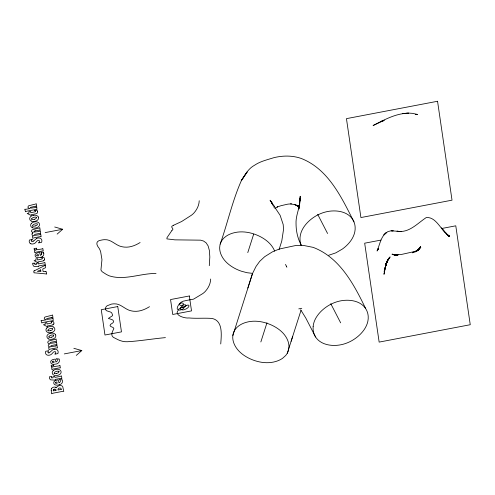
<?xml version="1.0" encoding="UTF-8"?>
<svg xmlns="http://www.w3.org/2000/svg" width="495" height="495" viewBox="0 0 495 495"><rect width="100%" height="100%" fill="white"/><g stroke="black" fill="none" stroke-linecap="round" stroke-linejoin="round"><path stroke-width="0.74" d="M199.219 200.729C199.108 205.326 196.917 209.694 193.873 213.067A17.504 11.849 -12.9 0 1 191.188 215.387L181.665 221.506L173.671 225.213M210.678 279.019C210.567 283.616 208.376 287.985 205.332 291.351A17.504 11.849 -12.9 0 1 202.641 293.677L193.576 299.141L186.584 300.428A11.02 7.462 -12.9 0 0 184.895 300.842C176.548 301.548 173.627 316.967 183.187 304.765C184.406 302.278 180.223 302.624 179.4 304.085C179.796 306.43 183.032 305.093 184.592 304.784C186.955 304.481 185.916 306.974 184.14 306.789C181.294 306.696 180.947 308.094 183.985 307.327C189.975 301.975 191.027 307.438 184.635 309.536A3.527 2.388 -12.9 0 1 182.494 309.907L181.015 309.468A2.005 1.355 -12.9 0 1 180.638 308.96L180.595 308.564A2.438 1.652 -12.9 0 1 180.817 307.921C187.296 305.533 182.395 310.916 178.441 310.012C173.231 315.21 184.988 318.588 188.904 317.951C196.595 318.675 204.342 317.846 212.033 318.452C223.307 320.711 221.333 335.468 220.739 343.969M209.286 265.679L209.824 256.985L209.385 250.489L208.098 245.879L206.112 242.835L203.556 241.034L200.574 240.162L174.865 239.852L166.889 238.887L166.982 237.724L171.808 230.645M273.945 207.318L274.106 205.846M298.93 208.859L300.23 196.255L298.949 208.896M365.706 308.651C353.919 284.39 339.879 257.548 313.156 247.37L304.079 245.551L295.496 245.563L279.161 249.053L272.392 251.875L264.714 256.67L259.72 261.329L256.002 266.489L252.493 273.58L232.836 335.523M279.093 249.523L281.773 241.046L283.548 229.402L283.19 224.532L280.127 215.319L270.072 200.24L272.931 204.676L271.328 202.35L272.145 203.94M253.669 234.166L247.778 252.629M266.96 322.802L260.846 341.952M287.267 353.306L288.3 350.955L288.956 347.144A30.164 20.598 17.8 0 0 287.725 340.424C285.256 334.125 279.867 329.466 274.032 326.323A30.987 21.161 17.8 0 0 267.083 323.322C260.308 321.045 252.827 320.364 245.904 322.418A30.504 20.833 17.8 0 0 239.023 325.679C235.373 328.154 232.799 332.287 232.743 336.755A30.164 20.598 17.8 0 0 233.974 343.474C236.443 349.779 241.826 354.439 247.667 357.582A30.987 21.161 17.8 0 0 254.616 360.583C261.391 362.86 268.872 363.54 275.795 361.486A30.504 20.833 17.8 0 0 282.676 358.225L285.757 355.447L287.267 353.306L300.991 310.408M220.188 244.072C227.638 222.979 232.372 200.803 241.48 180.366L247.123 172.006L241.251 180.718C245.019 174.97 248.218 168.597 254.566 165.237C260.413 161.271 267.331 159.767 273.964 157.651C282.843 155.51 292.304 155.393 301.01 158.375C328.327 168.919 341.556 197.412 353.956 221.878M252.493 273.58L247.84 288.047M291.116 341.284L292.712 336.353M418.931 249.468L420.583 246.51L418.071 250.408L420.601 246.974L417.935 250L420.812 247.382L415.379 251.875L418.597 249.61L412.434 252.753M378.322 248.861L377.066 251.002C379.77 244.709 380.723 236.944 386.416 232.464L383.835 234.921L387.82 231.617L391.18 230.794L393.086 230.837L391.18 230.794M31.748 218.74L32.039 218.338A2.636 1.782 -12.9 0 1 32.887 217.695L34.099 217.268A3.088 2.091 -12.9 0 1 36.475 217.293M48.999 336.606L49.283 336.204A2.636 1.782 -12.9 0 1 50.137 335.567L51.344 335.134A3.088 2.091 -12.9 0 1 53.72 335.158M377.351 250.334L378.39 248.669M56.04 390.017L56.114 390.357L53.324 390.889L53.281 390.536A2.159 1.46 -12.9 0 1 53.46 389.843L53.503 389.782M51.647 388.495L52.154 387.894A2.494 1.689 -12.9 0 1 53.293 387.269L53.992 387.109A2.617 1.77 -12.9 0 1 55.52 387.22M32.026 239.846L32.311 239.469L29.44 240.013L29.285 240.681A7.14 4.832 -12.9 0 0 29.261 241.752L29.403 242.303A4.418 2.995 -12.9 0 0 30.374 243.534L30.826 243.75M171.883 230.552C174.803 228.869 170.466 227.415 171.969 226.172A12.771 8.644 -12.9 0 1 173.683 225.225M33.784 240.892L36.389 238.596M378.353 248.744L377.431 249.641L378.458 248.762M57.142 234.104L62.661 229.265L54.716 226.995M76.273 355.41L81.799 350.571L73.848 348.301M274.849 208.494L277.664 206.768L277.188 206.984L281.172 205.648L287.979 204.119L291.295 203.878L290.707 203.897L295.435 204.812L298.38 206.229L294.426 204.317L299.036 206.922M140.11 242.538C135.457 245.44 130.03 247.636 124.455 247.104A17.746 12.01 -12.9 0 1 119.134 245.842C114.333 243.831 110.354 239.295 104.748 239.685A11.564 7.827 -12.9 0 0 101.908 239.995C95.275 240.613 95.993 244.617 99.198 248.397A44.63 30.207 -12.9 0 1 100.64 251.683L101.958 259.634L100.931 269.998L102.088 271.675L106.221 274.341A61.058 41.326 -12.9 0 0 109.315 275.857C124.418 280.739 140.636 273.271 156.036 273.469M149.496 306.69C144.843 309.598 139.423 311.788 133.842 311.262A17.746 12.01 -12.9 0 1 128.521 309.994C123.719 307.989 119.741 303.454 114.141 303.837A11.564 7.827 -12.9 0 0 111.295 304.147L107.149 305.774A4.907 3.323 -12.9 0 0 106.029 306.919L105.608 307.772A6.528 4.418 -12.9 0 0 105.423 309.072L106.276 310.637L110.75 312.128A9.139 6.188 -12.9 0 1 111.74 312.92L112.662 315.191A2.054 1.392 -12.9 0 1 112.26 315.866L108.374 318.44L111.412 319.405A4.882 3.304 -12.9 0 1 112.186 319.708A4.993 3.378 -12.9 0 1 113.077 320.345C114.84 322.208 111.907 323.495 110.602 324.318C108.349 327.071 113.435 326.552 113.862 328.426C112.217 332.411 109.469 336.396 115.632 338.481C119.196 340.523 123.199 341.977 127.37 341.736C140.11 340.999 152.72 338.772 165.423 337.627M34.359 231.146L34.297 231.177A0.804 0.544 -12.9 0 0 33.926 231.549L33.901 231.815A2.147 1.454 -12.9 0 0 33.994 232.093L38.233 231.611A4.95 3.354 -12.9 0 0 39.161 231.369A3.539 2.395 -12.9 0 0 39.798 231.14L40.274 230.924L40.646 233.485L40.151 233.454A6.02 4.078 -12.9 0 0 38.35 233.634L34.953 234.333L34.372 235.038A2.073 1.405 -12.9 0 0 34.52 235.403L38.709 234.859A5.593 3.787 -12.9 0 0 39.489 234.655A4.474 3.032 -12.9 0 0 40.336 234.358L40.751 234.172L41.122 236.734L40.677 236.703A5.037 3.409 -12.9 0 0 39.383 236.777L34.508 237.736A6.466 4.375 -12.9 0 0 33.351 238.089L32.72 238.336L32.392 236.103L33.827 235.824L32.082 234.908A3.849 2.605 -12.9 0 1 31.989 234.568A2.828 1.912 -12.9 0 1 32.212 233.553M49.463 343.963L47.897 342.936A3.514 2.376 -12.9 0 1 47.786 342.546A2.914 1.974 -12.9 0 1 47.78 342.243L48.108 341.426A2.054 1.392 -12.9 0 1 48.516 341.03L54.704 339.471A4.016 2.716 -12.9 0 0 55.613 339.174L56.077 338.939L56.455 341.494L56.003 341.47A4.319 2.921 -12.9 0 0 55.211 341.47A4.901 3.317 -12.9 0 0 54.846 341.525L51.839 342.088A4.777 3.23 -12.9 0 0 50.632 342.385L50.577 342.441A0.804 0.544 -12.9 0 0 50.212 342.812L50.181 343.078A2.147 1.454 -12.9 0 0 50.273 343.357L54.512 342.868A4.95 3.354 -12.9 0 0 55.446 342.633A3.539 2.395 -12.9 0 0 56.084 342.404L56.554 342.187L56.931 344.749L56.436 344.718A6.02 4.078 -12.9 0 0 54.636 344.897L51.233 345.597L50.651 346.302A2.073 1.405 -12.9 0 0 50.799 346.667L54.988 346.123A5.593 3.787 -12.9 0 0 55.768 345.918M45.2 271.668A2.512 1.695 -12.9 0 0 45.812 271.644L46.221 271.582L46.592 274.112A8.285 5.606 -12.9 0 0 45.082 273.815L34.947 272.869A3.861 2.617 -12.9 0 0 34.396 272.844L33.994 272.85L33.728 271.025L34.458 270.759M34.396 270.784L34.427 270.771A2.636 1.782 -12.9 0 0 34.687 270.66L44.346 265.747A6.41 4.337 -12.9 0 0 44.965 265.407L45.28 265.153L45.392 267.814A3.539 2.395 -12.9 0 0 44.785 268.043L42.725 269.02L43.096 271.563L45.2 271.675M383.446 120.675L373.082 125.52C384.207 119.864 395.783 113.355 408.579 113.176L402.8 113.534M412.453 252.797L417.322 250.916L401.383 254.467L394.162 254.906L398.104 254.9L393.562 254.684L397.646 255.191M384.448 120.211L380.834 121.541L383.718 120.681M40.875 257.276L38.536 257.685A4.121 2.791 -12.9 0 1 36.68 257.412A4.276 2.89 -12.9 0 1 36.352 257.264A3.842 2.599 -12.9 0 1 35.238 256.206L35.114 254.838A2.958 2.005 -12.9 0 1 35.9 253.694A3.737 2.531 -12.9 0 1 37.521 252.858L39.637 252.438L40.299 255.34A2.159 1.46 -12.9 0 0 41.252 254.733M59.53 384.751L57.191 385.153A4.121 2.791 -12.9 0 1 55.335 384.887A4.276 2.89 -12.9 0 1 55.001 384.739A3.842 2.599 -12.9 0 1 53.893 383.681L53.769 382.307A2.958 2.005 -12.9 0 1 54.555 381.169A3.737 2.531 -12.9 0 1 56.17 380.333L58.292 379.913L58.955 382.814A2.159 1.46 -12.9 0 0 59.907 382.202A2.438 1.652 -12.9 0 0 60.371 380.94A3.595 2.432 -12.9 0 0 59.833 379.9L59.468 379.591L62.042 379.801M34.266 219.353L35.584 218.815A2.679 1.813 -12.9 0 0 36.197 218.314L36.444 217.324M35.238 225.961L36.55 225.423A2.679 1.813 -12.9 0 0 37.168 224.916L37.41 223.932A3.088 2.091 -12.9 0 0 35.071 223.901L33.852 224.303A2.636 1.782 -12.9 0 0 33.004 224.947L32.713 225.349A2.364 1.603 -12.9 0 0 32.528 225.825L32.763 226.097M50.552 330.617L51.864 330.078A2.679 1.813 -12.9 0 0 52.482 329.577L52.724 328.587A3.088 2.091 -12.9 0 0 50.391 328.556L49.166 328.958A2.636 1.782 -12.9 0 0 48.318 329.602L48.027 330.004A2.364 1.603 -12.9 0 0 47.842 330.487L48.077 330.753M51.517 337.219L52.829 336.687A2.679 1.813 -12.9 0 0 53.448 336.179L53.689 335.195M56.814 373.409L58.125 372.877A2.679 1.813 -12.9 0 0 58.744 372.37L58.985 371.386M328.754 255.253L335.82 252.858L342.342 249.072A30.987 22.566 -25.2 0 0 347.905 244.239C352.279 239.679 355.577 233.56 355.138 227.081A30.164 21.966 -25.2 0 0 353.288 220.448C351.023 216.074 346.611 213.197 341.94 211.947A30.504 22.213 -25.2 0 0 333.568 210.919C326.131 211 318.842 213.63 312.821 217.955A30.987 22.566 -25.2 0 0 307.253 222.781C302.878 227.347 299.58 233.467 300.019 239.945A30.164 21.966 -25.2 0 0 301.282 245.334M35.553 230.825L38.567 230.262A4.901 3.317 -12.9 0 1 38.932 230.212A4.319 2.921 -12.9 0 1 39.724 230.212L40.175 230.237L39.798 227.675L39.334 227.904A4.016 2.716 -12.9 0 1 38.424 228.207L32.231 229.767A2.054 1.392 -12.9 0 0 31.822 230.163L31.501 230.979A2.914 1.974 -12.9 0 0 31.507 231.289A3.514 2.376 -12.9 0 0 31.618 231.672L33.177 232.7A2.326 1.578 -12.9 0 0 32.231 233.553M45.156 232.607L62.661 229.265M380.884 240.1L364.673 243.194L379.145 342.101L470.25 324.72L455.777 225.813L441.645 228.511M298.776 308.874L301.783 308.305M64.288 353.906L81.799 350.571M51.381 317.543L46.827 318.594A0.674 0.458 -12.9 0 0 46.697 318.768L46.666 319.04A1.664 1.126 -12.9 0 0 46.827 319.399L50.626 318.966A7.134 4.826 -12.9 0 0 52.612 318.427L53.045 318.211L53.188 320.76A7.71 5.216 -12.9 0 0 51.486 320.878L43.424 322.387A4.003 2.71 -12.9 0 0 42.242 322.771L41.834 322.981L41.029 320.506L41.401 320.525A5.507 3.725 -12.9 0 0 42.768 320.451L46.115 319.832L44.371 318.935A3.001 2.03 -12.9 0 1 44.284 318.601L44.346 317.901A2.246 1.522 -12.9 0 1 45.002 317.029L49.989 315.748A7.796 5.278 -12.9 0 0 51.994 315.235L52.569 314.962L52.946 317.524L52.47 317.481A3.477 2.351 -12.9 0 0 51.542 317.518M35.102 206.279L30.548 207.331A0.674 0.458 -12.9 0 0 30.418 207.504L30.381 207.776A1.664 1.126 -12.9 0 0 30.541 208.141L34.347 207.708A7.134 4.826 -12.9 0 0 36.327 207.164L36.766 206.953L36.908 209.496A7.71 5.216 -12.9 0 0 35.201 209.614L27.145 211.124A4.003 2.71 -12.9 0 0 25.963 211.507L25.548 211.718L24.75 209.243L25.115 209.267A5.507 3.725 -12.9 0 0 26.489 209.187L29.83 208.568L28.091 207.671A3.001 2.03 -12.9 0 1 28.005 207.337L28.06 206.638A2.246 1.522 -12.9 0 1 28.722 205.772L33.703 204.491A7.796 5.278 -12.9 0 0 35.708 203.971L36.29 203.705L36.667 206.26L36.191 206.223A3.477 2.351 -12.9 0 0 35.263 206.254M33.679 215.282L34.161 215.226A4.554 3.081 -12.9 0 1 38.319 217.008M50.923 333.147L51.406 333.092A4.554 3.081 -12.9 0 1 55.564 334.874M48.826 352.861L48.504 352.879A0.705 0.476 -12.9 0 1 48.201 352.78L47.904 352.273A3.063 2.073 -12.9 0 1 48.343 351.116L48.597 350.726L45.726 351.277L45.571 351.945A7.14 4.832 -12.9 0 0 45.546 353.015L45.689 353.566A4.418 2.995 -12.9 0 0 46.66 354.797L47.105 355.008A3.1 2.098 -12.9 0 0 48.807 355.249L48.999 355.231A3.372 2.283 -12.9 0 0 50.669 354.748A3.143 2.128 -12.9 0 0 51.48 354.197A7.456 5.043 -12.9 0 0 52.167 353.548L52.872 352.756A5.272 3.57 -12.9 0 1 53.479 352.118A1.844 1.25 -12.9 0 1 54.45 351.71L55.18 351.685A0.891 0.606 -12.9 0 1 55.502 351.834L55.749 352.304A2.017 1.367 -12.9 0 1 55.694 352.836A3.805 2.574 -12.9 0 1 55.329 353.529L54.858 354.16L57.865 353.585L58.033 353.003A7.332 4.962 -12.9 0 0 58.125 351.623A5.445 3.688 -12.9 0 0 57.525 350.274A3.552 2.407 -12.9 0 0 54.11 349.303M403.066 113.534L408.833 113.101L412.638 113.367L417.545 114.45L415.361 114.5M391.267 230.8L401.148 231.536L396.996 231.227C409.025 233.318 417.285 223.443 426.269 217.546C435.018 216.73 439.801 227.347 445.184 232.514L441.441 227.935L448.934 236.61L445.778 232.959L449.126 236.356L446.15 233.671L449.324 236.288L446.502 234.246L449.497 236.09L446.787 234.451M61.293 378.403L61.856 378.428L61.485 375.866L60.91 376.132A5.037 3.409 -12.9 0 1 59.858 376.46L54.895 377.419L54.747 376.404L52.971 376.745L53.132 377.821L51.573 377.895A0.631 0.427 -12.9 0 1 51.412 377.772L51.356 377.654A1.652 1.114 -12.9 0 1 51.536 376.943L51.74 376.646L49.525 376.689L49.401 377.314A7.648 5.179 -12.9 0 0 49.407 378.18L50.236 379.603A2.37 1.603 -12.9 0 0 50.923 379.882L55.298 380.16L55.186 379.405L60.068 378.496A7.264 4.919 -12.9 0 1 61.293 378.403M34.693 210.356L37.199 210.455L37.434 210.938A6.206 4.201 -12.9 0 1 37.632 211.631M252.53 273.37L247.036 272.708L241.548 271.26A30.987 21.161 17.8 0 1 234.599 268.259C228.758 265.116 223.375 260.457 220.9 254.158A30.164 20.598 17.8 0 1 219.675 247.438C219.724 242.965 222.304 238.831 225.949 236.356A30.504 20.833 17.8 0 1 232.836 233.096C239.753 231.041 247.234 231.722 254.009 233.999A30.987 21.161 17.8 0 1 260.958 237C266.799 240.143 272.182 244.808 274.657 251.107M43.393 252.326L40.813 252.116L41.178 252.431A3.595 2.432 -12.9 0 1 41.735 253.465M58.998 358.993L56.424 358.776L56.783 359.092A3.595 2.432 -12.9 0 1 57.34 360.125A2.438 1.652 -12.9 0 1 56.882 361.406A2.159 1.46 -12.9 0 1 55.91 362.006L55.248 359.098L53.126 359.512A3.737 2.531 -12.9 0 0 51.505 360.354A2.958 2.005 -12.9 0 0 50.719 361.499L50.849 362.872A3.842 2.599 -12.9 0 0 51.956 363.93A4.276 2.89 -12.9 0 0 52.291 364.072A4.121 2.791 -12.9 0 0 54.147 364.339L56.486 363.936A3.911 2.648 -12.9 0 0 58.051 363.175A4.263 2.883 -12.9 0 0 59.363 361.084A6.961 4.715 -12.9 0 0 59.351 360.082A6.775 4.585 -12.9 0 0 59.097 359.153M397.763 255.228L392.096 254.343L395.95 255.043L393.977 254.597L395.499 255.086M54.339 373.552L54.11 373.279A2.364 1.603 -12.9 0 1 54.295 372.803L54.58 372.395A2.636 1.782 -12.9 0 1 55.428 371.757L56.64 371.324A3.088 2.091 -12.9 0 1 59.016 371.349M395.468 255.08L392.139 254.114L395.876 255.538M55.52 387.226L56.473 387.771L56.616 387.48A3.849 2.605 -12.9 0 1 57.272 386.638A3.23 2.19 -12.9 0 1 59.326 385.636L60.105 385.555A3.094 2.098 -12.9 0 1 61.875 385.89A3.812 2.58 -12.9 0 1 62.735 386.657L63.762 391.427L63.069 391.409A7.184 4.863 -12.9 0 0 61.584 391.564L53.571 393.086A6.794 4.597 -12.9 0 0 52.148 393.537L51.684 393.735L51.22 390.462M34.273 249.424L36.024 250.13L34.489 250.421L34.823 252.697L35.145 252.524A3.539 2.395 -12.9 0 1 35.962 252.203L41.815 251.07A3.434 2.326 -12.9 0 1 42.657 251.039L43.226 251.089L42.848 248.533L42.514 248.688A4.758 3.224 -12.9 0 1 41.351 249.09L37.094 249.69A2.122 1.435 -12.9 0 1 36.37 248.991M51.375 366.288L53.126 366.993L51.591 367.284L51.925 369.561L52.247 369.388A3.539 2.395 -12.9 0 1 53.064 369.072L58.917 367.94A3.434 2.326 -12.9 0 1 59.753 367.903L60.328 367.958L59.951 365.397L59.617 365.551A4.758 3.224 -12.9 0 1 58.453 365.954L54.196 366.554A2.122 1.435 -12.9 0 1 53.466 365.854M53.169 326.892L52.984 326.811A4.554 3.081 -12.9 0 0 50.441 326.483L49.958 326.545A4.257 2.877 -12.9 0 0 46.827 327.962M395.895 255.513L394.348 254.56L395.975 255.637M299.172 206.792L297.526 205.295L299.091 206.848M300.657 309.759L305.792 318.025L315.6 337.021M317.697 214.366L327.579 233.51M330.771 303.689L340.653 322.833M285.479 264.423L286.302 266.007M286.401 266.211L286.586 266.619M286.679 266.83L286.865 267.244M301.208 245.149C297.668 238.46 296.06 231.097 296.041 223.561C295.67 214.985 300.248 207.139 300.149 198.563L300.193 200.809M272.819 205.264L271.334 201.378L271.965 203.371M38.344 217.02L38.486 217.491A6.225 4.214 -12.9 0 1 38.542 217.986L38.486 218.598A3.917 2.648 -12.9 0 1 35.857 221.067L34.755 221.345A4.876 3.298 -12.9 0 1 32.905 221.463A4.034 2.729 -12.9 0 1 31.371 221.048M55.589 334.886L55.737 335.363A6.225 4.214 -12.9 0 1 55.793 335.851L55.731 336.47A3.917 2.648 -12.9 0 1 53.101 338.939L52.006 339.211A4.876 3.298 -12.9 0 1 50.156 339.329A4.034 2.729 -12.9 0 1 48.621 338.914M31.618 241.016L31.921 241.517A0.705 0.476 -12.9 0 0 32.224 241.616L32.54 241.603A1.757 1.188 -12.9 0 0 33.753 240.886M51.542 322.53L51.492 322.876A0.687 0.464 -12.9 0 1 51.301 323.093L47.081 324.008L46.889 322.709L45.119 323.049L45.305 324.349L43.455 324.701L47.489 326.805L47.372 326.001L52.086 325.085A2.797 1.893 -12.9 0 0 52.866 324.819M42.168 258.458L42.118 258.805A0.687 0.464 -12.9 0 1 41.92 259.021L37.707 259.943L37.515 258.644L35.739 258.984L35.931 260.277L34.081 260.636L38.115 262.74L37.997 261.929L42.712 261.014A2.797 1.893 -12.9 0 0 43.486 260.754M35.263 211.266L35.213 211.613A0.687 0.464 -12.9 0 1 35.015 211.829L30.801 212.745L30.61 211.452L28.834 211.786L29.026 213.085L27.176 213.438L31.21 215.542L31.092 214.737L35.801 213.821A2.797 1.893 -12.9 0 0 36.581 213.562A1.825 1.238 -12.9 0 0 37.496 212.677A3.657 2.475 -12.9 0 0 37.62 211.637M51.276 390.45A5.884 3.985 -12.9 0 1 51.591 388.482M54.475 389.132A1.671 1.132 -12.9 0 1 55.972 390.029M53.485 389.775A1.225 0.829 -12.9 0 1 54.469 389.212M62.141 379.962A6.775 4.585 -12.9 0 1 62.395 380.89A6.961 4.715 -12.9 0 1 62.419 381.893A4.263 2.883 -12.9 0 1 61.108 383.99A3.911 2.648 -12.9 0 1 59.53 384.739M53.107 370.767A4.115 2.784 -12.9 0 0 52.241 372.432L52.371 373.539A4.789 3.242 -12.9 0 0 53.906 375.117A4.034 2.729 -12.9 0 0 55.446 375.526A4.876 3.298 -12.9 0 0 57.296 375.402L58.398 375.117A3.917 2.648 -12.9 0 0 61.04 372.661L61.089 372.042A6.225 4.214 -12.9 0 0 61.034 371.553L60.885 371.077A4.542 3.075 -12.9 0 0 59.431 369.685L59.245 369.61A4.554 3.081 -12.9 0 0 56.702 369.276L56.22 369.338A4.257 2.877 -12.9 0 0 53.089 370.755M56.789 373.36A3.682 2.494 -12.9 0 1 54.314 373.595M51.307 366.17A2.568 1.739 -12.9 0 1 51.183 365.756A3.119 2.11 -12.9 0 1 51.202 365.335L53.751 365.081L53.59 365.378A1.726 1.169 -12.9 0 0 53.516 365.842M48.838 352.904A1.757 1.188 -12.9 0 0 50.038 352.149L52.668 349.86A3.756 2.543 -12.9 0 1 54.116 349.352M49.451 343.951A2.326 1.578 -12.9 0 0 48.51 344.817A2.828 1.912 -12.9 0 0 48.269 345.832A3.849 2.605 -12.9 0 0 48.361 346.172L50.113 347.088L48.677 347.36L48.999 349.6L49.63 349.346A6.466 4.375 -12.9 0 1 50.787 349L55.669 348.041A5.037 3.409 -12.9 0 1 56.956 347.966L57.408 347.997L57.03 345.436L56.616 345.615A4.474 3.032 -12.9 0 1 55.768 345.925M48.609 338.927A4.789 3.242 -12.9 0 1 47.075 337.349L46.945 336.241A4.115 2.784 -12.9 0 1 47.811 334.577A4.257 2.877 -12.9 0 1 50.923 333.16M51.492 337.169A3.682 2.494 -12.9 0 1 49.017 337.404L48.813 337.089A2.364 1.603 -12.9 0 1 48.999 336.606M46.846 327.968A4.115 2.784 -12.9 0 0 45.979 329.639L46.109 330.747A4.789 3.242 -12.9 0 0 47.638 332.324A4.034 2.729 -12.9 0 0 49.184 332.733A4.876 3.298 -12.9 0 0 51.035 332.609L52.13 332.324A3.917 2.648 -12.9 0 0 54.778 329.862L54.827 329.249A6.225 4.214 -12.9 0 0 54.766 328.754L54.623 328.284A4.542 3.075 -12.9 0 0 53.169 326.892M50.527 330.561A3.682 2.494 -12.9 0 1 48.052 330.796M51.567 322.523A3.149 2.128 -12.9 0 0 50.96 321.626L53.479 321.719L53.72 322.202A6.206 4.201 -12.9 0 1 53.918 322.895A3.657 2.475 -12.9 0 1 53.813 323.94M53.782 323.934A1.825 1.238 -12.9 0 1 52.878 324.838M34.675 210.369A3.149 2.128 -12.9 0 1 35.287 211.26M34.242 219.304A3.682 2.494 -12.9 0 1 31.773 219.539L31.562 219.223A2.364 1.603 -12.9 0 1 31.748 218.74M31.358 221.061A4.789 3.242 -12.9 0 1 29.824 219.483L29.7 218.375A4.115 2.784 -12.9 0 1 30.56 216.705A4.257 2.877 -12.9 0 1 33.679 215.294M35.207 225.906A3.682 2.494 -12.9 0 1 32.738 226.141M32.336 227.651A4.034 2.729 -12.9 0 0 33.87 228.071A4.876 3.298 -12.9 0 0 35.72 227.947L36.816 227.663A3.917 2.648 -12.9 0 0 39.464 225.206L39.507 224.588A6.225 4.214 -12.9 0 0 39.452 224.099L39.309 223.622A4.542 3.075 -12.9 0 0 37.855 222.23L37.67 222.156A4.554 3.081 -12.9 0 0 35.126 221.822L34.644 221.89A4.257 2.877 -12.9 0 0 31.513 223.301M32.324 227.663A4.789 3.242 -12.9 0 1 30.789 226.091L30.665 224.978A4.115 2.784 -12.9 0 1 31.532 223.313M34.353 231.122A4.777 3.23 -12.9 0 1 35.553 230.843M30.826 243.75A3.1 2.098 -12.9 0 0 32.528 243.986L32.72 243.967A3.372 2.283 -12.9 0 0 34.39 243.484A3.143 2.128 -12.9 0 0 35.201 242.94A7.456 5.043 -12.9 0 0 35.881 242.284L36.593 241.498A5.272 3.57 -12.9 0 1 37.199 240.855A1.844 1.25 -12.9 0 1 38.171 240.446L38.895 240.422A0.891 0.606 -12.9 0 1 39.223 240.576L39.47 241.04A2.017 1.367 -12.9 0 1 39.414 241.579A3.805 2.574 -12.9 0 1 39.043 242.272L38.573 242.897L41.586 242.321L41.753 241.739A7.332 4.962 -12.9 0 0 41.84 240.36A5.445 3.688 -12.9 0 0 41.24 239.011A3.552 2.407 -12.9 0 0 37.824 238.039A3.756 2.543 -12.9 0 0 36.389 238.602M31.575 241.016A3.063 2.073 -12.9 0 1 32.057 239.858M34.205 249.307A2.568 1.739 -12.9 0 1 34.087 248.892A3.119 2.11 -12.9 0 1 34.099 248.471L36.649 248.212L36.488 248.509A1.726 1.169 -12.9 0 0 36.413 248.973M41.716 253.465A2.438 1.652 -12.9 0 1 41.277 254.739M43.486 252.487A6.775 4.585 -12.9 0 1 43.739 253.415M43.746 253.415A6.961 4.715 -12.9 0 1 43.764 254.424A4.263 2.883 -12.9 0 1 42.452 256.515M42.44 256.509A3.911 2.648 -12.9 0 1 40.875 257.27M42.193 258.458A3.149 2.128 -12.9 0 0 41.586 257.561L44.105 257.654L44.34 258.13A6.206 4.201 -12.9 0 1 44.538 258.829A3.657 2.475 -12.9 0 1 44.439 259.869M44.402 259.869A1.825 1.238 -12.9 0 1 43.504 260.772M36.803 255.234L36.921 255.674A0.829 0.563 -12.9 0 0 37.181 255.847L38.468 255.835L38.264 254.424L37.014 254.845A0.743 0.501 -12.9 0 0 36.865 255.024L36.803 255.234M52.408 361.894L52.532 362.334A0.829 0.563 -12.9 0 0 52.792 362.513L54.079 362.501L53.875 361.084L52.625 361.511A0.743 0.501 -12.9 0 0 52.47 361.69L52.408 361.894M55.459 382.709L55.576 383.149A0.829 0.563 -12.9 0 0 55.836 383.322L57.123 383.309L56.919 381.899L55.669 382.319A0.743 0.501 -12.9 0 0 55.52 382.499L55.459 382.709M313.137 326.397L313.094 329.268A30.164 21.966 -25.2 0 0 314.944 335.895C317.208 340.275 321.62 343.153 326.292 344.396A30.504 22.213 -25.2 0 0 334.663 345.43C342.101 345.343 349.39 342.719 355.41 338.394A30.987 22.566 -25.2 0 0 360.979 333.562C365.353 329.002 368.651 322.882 368.212 316.398A30.164 21.966 -25.2 0 0 366.356 309.771C364.091 305.396 359.686 302.519 355.008 301.269A30.504 22.213 -25.2 0 0 346.642 300.242C339.199 300.323 331.91 302.952 325.889 307.271A30.987 22.566 -25.2 0 0 320.321 312.104C316.614 316.02 313.651 320.933 313.137 326.397M385.135 268.129L383.99 274.304C385.308 268.432 385.463 261.379 390.128 256.905L386.626 262.35L384.157 271.452L387.542 260.29L386.063 263.878L385.135 268.129L386.063 263.878L388.414 258.941L386.626 262.35L385.135 268.129M32.918 263.222L32.794 263.841A7.648 5.179 -12.9 0 0 32.806 264.707L33.635 266.137A2.37 1.603 -12.9 0 0 34.316 266.415L38.697 266.694L38.585 265.939L43.461 265.029A7.264 4.919 -12.9 0 1 44.686 264.93L45.255 264.961L44.878 262.399L44.309 262.659A5.037 3.409 -12.9 0 1 43.251 262.994L38.294 263.953L38.146 262.938L36.37 263.278L36.525 264.355L34.966 264.429A0.631 0.427 -12.9 0 1 34.811 264.299L34.755 264.188A1.652 1.114 -12.9 0 1 34.928 263.476L35.133 263.179L32.918 263.222M386.063 263.878L385.438 266.564L387.257 261.007L389.293 257.846L387.839 259.887L386.131 263.891M386.434 262.882L385.599 265.728L386.774 261.923L386.434 262.882M40.67 269.899L37.373 271.378L40.906 271.526L40.67 269.899M437.549 101.265L346.444 118.645L360.917 217.553L452.022 200.172L437.549 101.265M117.76 306.56L101.265 309.703L104.965 335.016L121.461 331.873L117.76 306.56M189.331 295.979L170.546 299.562L172.73 314.474L191.516 310.891L189.331 295.979M61.281 389.373L58.051 389.986L57.995 389.534A2.104 1.423 -12.9 0 1 58.317 388.631A1.547 1.046 -12.9 0 1 59.4 388.043A1.596 1.077 -12.9 0 1 60.631 388.198A2.159 1.46 -12.9 0 1 61.17 388.959L61.281 389.373"/></g></svg>
